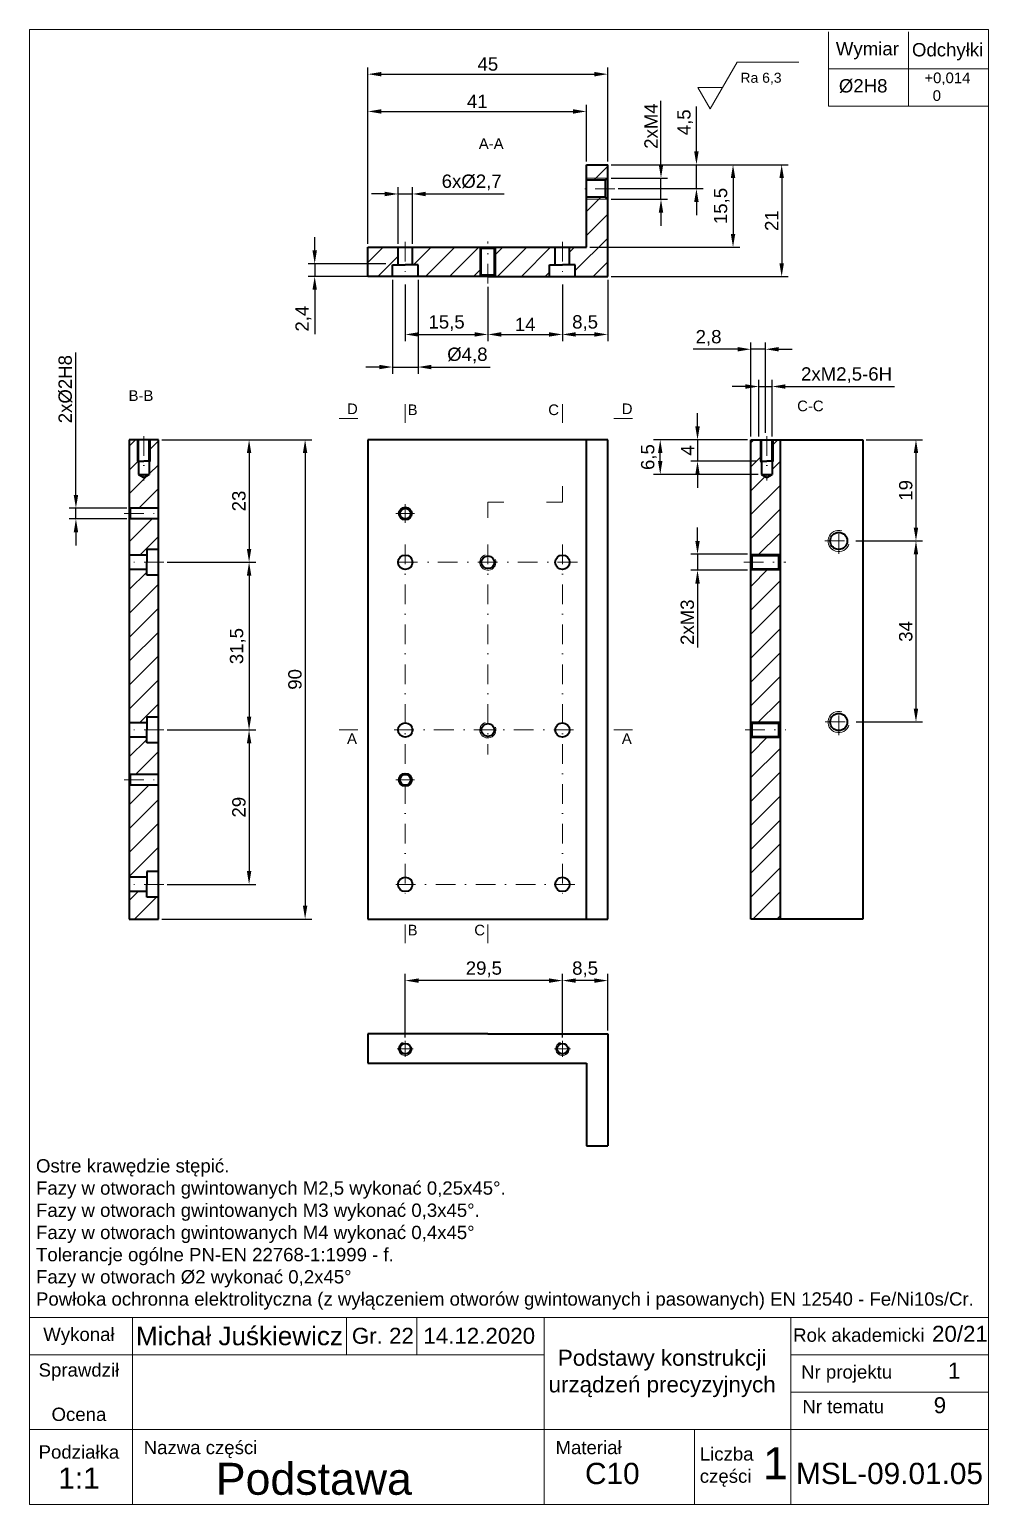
# Model space of a CAD drawing. Header units: millimetres. Extents: x -515 to 1270, y -828 to 914.
# Drawn here: x 732.3 to 912.3, y 307.1 to 584.1 of the extents above; entities that cross this region are included whole.
import ezdxf

# ---------------------------------------------------------------- set-up
doc = ezdxf.new("R2010")
doc.units = ezdxf.units.MM
doc.header["$LTSCALE"] = 3
doc.linetypes.add('DASHDOT', pattern=[2.4649, 1.23245, -0.616225, 0, -0.616225])
for name, color, linetype, lineweight in [('cienkie', 7, 'Continuous', 9), ('gwint', 212, 'Continuous', 13), ('kontur', 7, 'Continuous', 20), ('kontury', 7, 'Continuous', 40), ('kreskowanie', 5, 'Continuous', 13), ('opis', 3, 'Continuous', 20), ('opisy', 3, 'Continuous', 15), ('osie', 1, 'DASHDOT', 18), ('wymiary', 3, 'Continuous', 18)]:
    doc.layers.add(name, color=color, linetype=linetype, lineweight=lineweight)
doc.styles.get("Standard").update_dxf_attribs({"font": 'arial.ttf'})
doc.dimstyles.new('ISO-25', dxfattribs={"dimtxt": 2.5, "dimasz": 2.5, "dimexe": 1.25, "dimexo": 0.625, "dimtad": 1, "dimtxsty": 'Standard', "dimcen": 2.5, "dimadec": 0, "dimazin": 0, "dimtfac": 1, "dimtmove": 0, "dimatfit": 3, "dimfxl": 1, "dimarcsym": 0})

# ---------------------------------------------------------------- blocks, each defined once
blk = doc.blocks.new('*D53')
at = {"layer": 'Defpoints', "color": 0, "transparency": 16777216}
for p in [(871.72, 517.07), (869.22, 507.07), (871.72, 507.07)]:
    blk.add_point(p, dxfattribs=at)
at = {"layer": 'opis', "color": 0, "lineweight": -2, "transparency": 16777216}
for p, q in [((869.22, 507.69), (869.22, 518.32)), ((871.72, 507.69), (871.72, 518.32)), ((866.72, 517.07), (864.22, 517.07)), ((869.22, 517.07), (871.72, 517.07)), ((874.22, 517.07), (894.66, 517.07))]:
    blk.add_line(p, q, dxfattribs=at)
at = {"layer": 'opis', "color": 0, "transparency": 16777216}
for points in [[(866.72, 517.49), (866.72, 516.65), (869.22, 517.07)], [(874.22, 517.49), (874.22, 516.65), (871.72, 517.07)]]:
    blk.add_solid(points, dxfattribs=at)
at = {"layer": 'opis', "color": 0, "transparency": 16777216, "insert": (885.69, 519.2), "char_height": 2.5, "attachment_point": 5}
blk.add_mtext('2xM2,5-6H', dxfattribs=at)
blk = doc.blocks.new('*D54')
at = {"layer": 'Defpoints', "color": 0, "transparency": 16777216}
for p in [(867.72, 524.07), (867.72, 507.07), (870.47, 507.78)]:
    blk.add_point(p, dxfattribs=at)
at = {"layer": 'opis', "color": 0, "lineweight": -2, "transparency": 16777216}
for p, q in [((865.22, 524.07), (856.87, 524.07)), ((867.72, 507.69), (867.72, 525.32)), ((870.47, 524.07), (867.72, 524.07)), ((870.47, 508.4), (870.47, 525.32)), ((872.97, 524.07), (875.47, 524.07))]:
    blk.add_line(p, q, dxfattribs=at)
at = {"layer": 'opis', "color": 0, "transparency": 16777216}
for points in [[(865.22, 524.49), (865.22, 523.65), (867.72, 524.07)], [(872.97, 524.49), (872.97, 523.65), (870.47, 524.07)]]:
    blk.add_solid(points, dxfattribs=at)
at = {"layer": 'opis', "color": 0, "transparency": 16777216, "insert": (859.79, 526.2), "char_height": 2.5, "attachment_point": 5}
blk.add_mtext('2,8', dxfattribs=at)
blk = doc.blocks.new('*D55')
at = {"layer": 'Defpoints', "color": 0, "transparency": 16777216}
for p in [(840.86, 558.73), (840.86, 537.73), (873.51, 537.73)]:
    blk.add_point(p, dxfattribs=at)
at = {"layer": 'opis', "color": 0, "lineweight": -2, "transparency": 16777216}
for p, q in [((841.49, 558.73), (874.76, 558.73)), ((873.51, 556.23), (873.51, 540.23)), ((841.49, 537.73), (874.76, 537.73))]:
    blk.add_line(p, q, dxfattribs=at)
at = {"layer": 'opis', "color": 0, "transparency": 16777216}
for points in [[(873.09, 556.23), (873.93, 556.23), (873.51, 558.73)], [(873.09, 540.23), (873.93, 540.23), (873.51, 537.73)]]:
    blk.add_solid(points, dxfattribs=at)
at = {"layer": 'opis', "color": 0, "transparency": 16777216, "insert": (871.63, 548.23), "char_height": 2.5, "attachment_point": 5, "rotation": 90}
blk.add_mtext('21', dxfattribs=at)
blk = doc.blocks.new('*D79')
at = {"layer": 'Defpoints', "color": 0, "transparency": 16777216}
for p in [(756.54, 507.07), (757.57, 484.07), (773.54, 484.07)]:
    blk.add_point(p, dxfattribs=at)
at = {"layer": 'opis', "color": 0, "lineweight": -2, "transparency": 16777216}
for p, q in [((757.17, 507.07), (774.79, 507.07)), ((773.54, 504.57), (773.54, 486.57)), ((758.19, 484.07), (774.79, 484.07))]:
    blk.add_line(p, q, dxfattribs=at)
at = {"layer": 'opis', "color": 0, "transparency": 16777216}
for points in [[(773.13, 504.57), (773.96, 504.57), (773.54, 507.07)], [(773.13, 486.57), (773.96, 486.57), (773.54, 484.07)]]:
    blk.add_solid(points, dxfattribs=at)
at = {"layer": 'opis', "color": 0, "transparency": 16777216, "insert": (771.64, 495.57), "char_height": 2.5, "attachment_point": 5, "rotation": 90}
blk.add_mtext('23', dxfattribs=at)
blk = doc.blocks.new('*D80')
at = {"layer": 'Defpoints', "color": 0, "transparency": 16777216}
for p in [(757.57, 484.07), (757.57, 452.57), (773.54, 452.57)]:
    blk.add_point(p, dxfattribs=at)
at = {"layer": 'opis', "color": 0, "lineweight": -2, "transparency": 16777216}
for p, q in [((758.19, 484.07), (774.79, 484.07)), ((773.54, 481.57), (773.54, 455.07)), ((758.19, 452.57), (774.79, 452.57))]:
    blk.add_line(p, q, dxfattribs=at)
at = {"layer": 'opis', "color": 0, "transparency": 16777216}
for points in [[(773.13, 481.57), (773.96, 481.57), (773.54, 484.07)], [(773.13, 455.07), (773.96, 455.07), (773.54, 452.57)]]:
    blk.add_solid(points, dxfattribs=at)
at = {"layer": 'opis', "color": 0, "transparency": 16777216, "insert": (771.42, 468.32), "char_height": 2.5, "attachment_point": 5, "rotation": 90}
blk.add_mtext('31,5', dxfattribs=at)
blk = doc.blocks.new('*D81')
at = {"layer": 'Defpoints', "color": 0, "transparency": 16777216}
for p in [(757.57, 452.57), (757.57, 423.57), (773.54, 423.57)]:
    blk.add_point(p, dxfattribs=at)
at = {"layer": 'opis', "color": 0, "lineweight": -2, "transparency": 16777216}
for p, q in [((758.19, 452.57), (774.79, 452.57)), ((773.54, 450.07), (773.54, 426.07)), ((758.19, 423.57), (774.79, 423.57))]:
    blk.add_line(p, q, dxfattribs=at)
at = {"layer": 'opis', "color": 0, "transparency": 16777216}
for points in [[(773.13, 450.07), (773.96, 450.07), (773.54, 452.57)], [(773.13, 426.07), (773.96, 426.07), (773.54, 423.57)]]:
    blk.add_solid(points, dxfattribs=at)
at = {"layer": 'opis', "color": 0, "transparency": 16777216, "insert": (771.64, 438.07), "char_height": 2.5, "attachment_point": 5, "rotation": 90}
blk.add_mtext('29', dxfattribs=at)
blk = doc.blocks.new('*D82')
at = {"layer": 'Defpoints', "color": 0, "transparency": 16777216}
for p in [(756.54, 507.07), (756.54, 417.07), (784.06, 417.07)]:
    blk.add_point(p, dxfattribs=at)
at = {"layer": 'opis', "color": 0, "lineweight": -2, "transparency": 16777216}
for p, q in [((757.17, 507.07), (785.31, 507.07)), ((784.06, 504.57), (784.06, 419.57)), ((757.17, 417.07), (785.31, 417.07))]:
    blk.add_line(p, q, dxfattribs=at)
at = {"layer": 'opis', "color": 0, "transparency": 16777216}
for points in [[(783.64, 504.57), (784.47, 504.57), (784.06, 507.07)], [(783.64, 419.57), (784.47, 419.57), (784.06, 417.07)]]:
    blk.add_solid(points, dxfattribs=at)
at = {"layer": 'opis', "color": 0, "transparency": 16777216, "insert": (782.16, 462.07), "char_height": 2.5, "attachment_point": 5, "rotation": 90}
blk.add_mtext('90', dxfattribs=at)
blk = doc.blocks.new('*D83')
at = {"layer": 'Defpoints', "color": 0, "transparency": 16777216}
for p in [(840.86, 558.73), (836.86, 543.23), (864.38, 543.23)]:
    blk.add_point(p, dxfattribs=at)
at = {"layer": 'opis', "color": 0, "lineweight": -2, "transparency": 16777216}
for p, q in [((841.49, 558.73), (865.63, 558.73)), ((864.38, 556.23), (864.38, 545.73)), ((837.49, 543.23), (865.63, 543.23))]:
    blk.add_line(p, q, dxfattribs=at)
at = {"layer": 'opis', "color": 0, "transparency": 16777216}
for points in [[(863.97, 556.23), (864.8, 556.23), (864.38, 558.73)], [(863.97, 545.73), (864.8, 545.73), (864.38, 543.23)]]:
    blk.add_solid(points, dxfattribs=at)
at = {"layer": 'opis', "color": 0, "transparency": 16777216, "insert": (862.26, 550.98), "char_height": 2.5, "attachment_point": 5, "rotation": 90}
blk.add_mtext('15,5', dxfattribs=at)
blk = doc.blocks.new('*D84')
at = {"layer": 'Defpoints', "color": 0, "transparency": 16777216}
for p in [(840.86, 558.73), (857.51, 558.73), (842.21, 554.23)]:
    blk.add_point(p, dxfattribs=at)
at = {"layer": 'opis', "color": 0, "lineweight": -2, "transparency": 16777216}
for p, q in [((857.51, 561.23), (857.51, 569.65)), ((841.49, 558.73), (858.76, 558.73)), ((857.51, 554.23), (857.51, 558.73)), ((842.83, 554.23), (858.76, 554.23)), ((857.51, 551.73), (857.51, 549.23))]:
    blk.add_line(p, q, dxfattribs=at)
at = {"layer": 'opis', "color": 0, "transparency": 16777216}
for points in [[(857.09, 561.23), (857.93, 561.23), (857.51, 558.73)], [(857.09, 551.73), (857.93, 551.73), (857.51, 554.23)]]:
    blk.add_solid(points, dxfattribs=at)
at = {"layer": 'opis', "color": 0, "transparency": 16777216, "insert": (855.39, 566.69), "char_height": 2.5, "attachment_point": 5, "rotation": 90}
blk.add_mtext('4,5', dxfattribs=at)
blk = doc.blocks.new('*D94')
at = {"layer": 'Defpoints', "color": 0, "transparency": 16777216}
for p in [(741.04, 494.21), (751.24, 494.21), (751.24, 492.21)]:
    blk.add_point(p, dxfattribs=at)
at = {"layer": 'opisy', "color": 0, "lineweight": -2, "transparency": 16777216}
for p, q in [((741.04, 496.71), (741.04, 523.48)), ((750.62, 494.21), (739.79, 494.21)), ((741.04, 492.21), (741.04, 494.21)), ((750.62, 492.21), (739.79, 492.21)), ((741.04, 489.71), (741.04, 487.21))]:
    blk.add_line(p, q, dxfattribs=at)
at = {"layer": 'opisy', "color": 0, "transparency": 16777216}
for points in [[(740.63, 496.71), (741.46, 496.71), (741.04, 494.21)], [(740.63, 489.71), (741.46, 489.71), (741.04, 492.21)]]:
    blk.add_solid(points, dxfattribs=at)
at = {"layer": 'opisy', "color": 0, "transparency": 16777216, "insert": (739.07, 516.58), "char_height": 2.5, "attachment_point": 5, "rotation": 90}
blk.add_mtext('2x%%c2H8', dxfattribs=at)
blk = doc.blocks.new('*D98')
at = {"layer": 'Defpoints', "color": 0, "transparency": 16777216}
for p in [(867.72, 485.57), (857.72, 482.57), (867.72, 482.57)]:
    blk.add_point(p, dxfattribs=at)
at = {"layer": 'opisy', "color": 0, "lineweight": -2, "transparency": 16777216}
for p, q in [((857.72, 488.07), (857.72, 490.57)), ((867.09, 485.57), (856.47, 485.57)), ((857.72, 485.57), (857.72, 482.57)), ((867.09, 482.57), (856.47, 482.57)), ((857.72, 480.07), (857.72, 468.04))]:
    blk.add_line(p, q, dxfattribs=at)
at = {"layer": 'opisy', "color": 0, "transparency": 16777216}
for points in [[(857.3, 488.07), (858.13, 488.07), (857.72, 485.57)], [(857.3, 480.07), (858.13, 480.07), (857.72, 482.57)]]:
    blk.add_solid(points, dxfattribs=at)
at = {"layer": 'opisy', "color": 0, "transparency": 16777216, "insert": (855.81, 472.81), "char_height": 2.5, "attachment_point": 5, "rotation": 90}
blk.add_mtext('2xM3', dxfattribs=at)
blk = doc.blocks.new('*D101')
at = {"layer": 'Defpoints', "color": 0, "transparency": 16777216}
for p in [(800.46, 537.73), (805.26, 537.73), (805.26, 520.73)]:
    blk.add_point(p, dxfattribs=at)
at = {"layer": 'opis', "color": 0, "lineweight": -2, "transparency": 16777216}
for p, q in [((800.46, 537.1), (800.46, 519.48)), ((805.26, 537.1), (805.26, 519.48)), ((797.96, 520.73), (795.46, 520.73)), ((800.46, 520.73), (805.26, 520.73)), ((807.76, 520.73), (818.79, 520.73))]:
    blk.add_line(p, q, dxfattribs=at)
at = {"layer": 'opis', "color": 0, "transparency": 16777216}
for points in [[(797.96, 521.15), (797.96, 520.31), (800.46, 520.73)], [(807.76, 521.15), (807.76, 520.31), (805.26, 520.73)]]:
    blk.add_solid(points, dxfattribs=at)
at = {"layer": 'opis', "color": 0, "transparency": 16777216, "insert": (814.52, 522.9), "char_height": 2.5, "attachment_point": 5}
blk.add_mtext('%%c4,8', dxfattribs=at)
blk = doc.blocks.new('*D102')
at = {"layer": 'Defpoints', "color": 0, "transparency": 16777216}
for p in [(840.86, 537.73), (832.36, 536.85), (840.86, 526.85)]:
    blk.add_point(p, dxfattribs=at)
at = {"layer": 'opis', "color": 0, "lineweight": -2, "transparency": 16777216}
for p, q in [((832.36, 536.23), (832.36, 525.6)), ((840.86, 537.1), (840.86, 525.6)), ((834.86, 526.85), (838.36, 526.85))]:
    blk.add_line(p, q, dxfattribs=at)
at = {"layer": 'opis', "color": 0, "transparency": 16777216}
for points in [[(834.86, 527.27), (834.86, 526.44), (832.36, 526.85)], [(838.36, 527.27), (838.36, 526.44), (840.86, 526.85)]]:
    blk.add_solid(points, dxfattribs=at)
at = {"layer": 'opis', "color": 0, "transparency": 16777216, "insert": (836.61, 528.98), "char_height": 2.5, "attachment_point": 5}
blk.add_mtext('8,5', dxfattribs=at)
blk = doc.blocks.new('*D103')
at = {"layer": 'Defpoints', "color": 0, "transparency": 16777216}
for p in [(840.86, 575.73), (840.86, 558.73), (795.86, 543.23)]:
    blk.add_point(p, dxfattribs=at)
at = {"layer": 'opis', "color": 0, "lineweight": -2, "transparency": 16777216}
for p, q in [((795.86, 543.85), (795.86, 576.98)), ((840.86, 559.35), (840.86, 576.98)), ((798.36, 575.73), (838.36, 575.73))]:
    blk.add_line(p, q, dxfattribs=at)
at = {"layer": 'opis', "color": 0, "transparency": 16777216}
for points in [[(798.36, 576.15), (798.36, 575.31), (795.86, 575.73)], [(838.36, 576.15), (838.36, 575.31), (840.86, 575.73)]]:
    blk.add_solid(points, dxfattribs=at)
at = {"layer": 'opis', "color": 0, "transparency": 16777216, "insert": (818.36, 577.62), "char_height": 2.5, "attachment_point": 5}
blk.add_mtext('45', dxfattribs=at)
blk = doc.blocks.new('*D104')
at = {"layer": 'Defpoints', "color": 0, "transparency": 16777216}
for p in [(836.86, 568.73), (836.86, 558.73), (795.86, 543.23)]:
    blk.add_point(p, dxfattribs=at)
at = {"layer": 'opis', "color": 0, "lineweight": -2, "transparency": 16777216}
for p, q in [((795.86, 543.85), (795.86, 569.98)), ((798.36, 568.73), (834.36, 568.73)), ((836.86, 559.35), (836.86, 569.98))]:
    blk.add_line(p, q, dxfattribs=at)
at = {"layer": 'opis', "color": 0, "transparency": 16777216}
for points in [[(798.36, 569.15), (798.36, 568.31), (795.86, 568.73)], [(834.36, 569.15), (834.36, 568.31), (836.86, 568.73)]]:
    blk.add_solid(points, dxfattribs=at)
at = {"layer": 'opis', "color": 0, "transparency": 16777216, "insert": (816.36, 570.61), "char_height": 2.5, "attachment_point": 5}
blk.add_mtext('41', dxfattribs=at)
blk = doc.blocks.new('*D105')
at = {"layer": 'Defpoints', "color": 0, "transparency": 16777216}
for p in [(804.21, 553.23), (801.51, 543.23), (804.21, 543.23)]:
    blk.add_point(p, dxfattribs=at)
at = {"layer": 'opis', "color": 0, "lineweight": -2, "transparency": 16777216}
for p, q in [((801.51, 543.85), (801.51, 554.48)), ((804.21, 543.85), (804.21, 554.48)), ((799.01, 553.23), (796.51, 553.23)), ((801.51, 553.23), (804.21, 553.23)), ((806.71, 553.23), (821.43, 553.23))]:
    blk.add_line(p, q, dxfattribs=at)
at = {"layer": 'opis', "color": 0, "transparency": 16777216}
for points in [[(799.01, 553.65), (799.01, 552.81), (801.51, 553.23)], [(806.71, 553.65), (806.71, 552.81), (804.21, 553.23)]]:
    blk.add_solid(points, dxfattribs=at)
at = {"layer": 'opis', "color": 0, "transparency": 16777216, "insert": (815.32, 555.4), "char_height": 2.5, "attachment_point": 5}
blk.add_mtext('6x%%c2,7', dxfattribs=at)
blk = doc.blocks.new('*D106')
at = {"layer": 'Defpoints', "color": 0, "transparency": 16777216}
for p in [(785.86, 537.73), (799.86, 540.13), (799.86, 537.73)]:
    blk.add_point(p, dxfattribs=at)
at = {"layer": 'opis', "color": 0, "lineweight": -2, "transparency": 16777216}
for p, q in [((785.86, 542.63), (785.86, 545.13)), ((799.24, 540.13), (784.61, 540.13)), ((799.24, 537.73), (784.61, 537.73)), ((785.86, 540.13), (785.86, 537.73)), ((785.86, 535.23), (785.86, 526.89))]:
    blk.add_line(p, q, dxfattribs=at)
at = {"layer": 'opis', "color": 0, "transparency": 16777216}
for points in [[(785.44, 542.63), (786.28, 542.63), (785.86, 540.13)], [(785.44, 535.23), (786.28, 535.23), (785.86, 537.73)]]:
    blk.add_solid(points, dxfattribs=at)
at = {"layer": 'opis', "color": 0, "transparency": 16777216, "insert": (783.73, 529.81), "char_height": 2.5, "attachment_point": 5, "rotation": 90}
blk.add_mtext('2,4', dxfattribs=at)
blk = doc.blocks.new('*D107')
at = {"layer": 'Defpoints', "color": 0, "transparency": 16777216}
for p in [(840.86, 556.23), (850.86, 556.23), (840.86, 552.23)]:
    blk.add_point(p, dxfattribs=at)
at = {"layer": 'opis', "color": 0, "lineweight": -2, "transparency": 16777216}
for p, q in [((850.86, 558.73), (850.86, 570.75)), ((841.49, 556.23), (852.11, 556.23)), ((850.86, 552.23), (850.86, 556.23)), ((841.49, 552.23), (852.11, 552.23)), ((850.86, 549.73), (850.86, 547.23))]:
    blk.add_line(p, q, dxfattribs=at)
at = {"layer": 'opis', "color": 0, "transparency": 16777216}
for points in [[(850.44, 558.73), (851.28, 558.73), (850.86, 556.23)], [(850.44, 549.73), (851.28, 549.73), (850.86, 552.23)]]:
    blk.add_solid(points, dxfattribs=at)
at = {"layer": 'opis', "color": 0, "transparency": 16777216, "insert": (848.98, 565.99), "char_height": 2.5, "attachment_point": 5, "rotation": 90}
blk.add_mtext('2xM4', dxfattribs=at)
blk = doc.blocks.new('*D108')
at = {"layer": 'Defpoints', "color": 0, "transparency": 16777216}
for p in [(888.72, 507.07), (886.78, 488.07), (898.72, 488.07)]:
    blk.add_point(p, dxfattribs=at)
at = {"layer": 'opis', "color": 0, "lineweight": -2, "transparency": 16777216}
for p, q in [((889.34, 507.07), (899.97, 507.07)), ((898.72, 504.57), (898.72, 490.57)), ((887.4, 488.07), (899.97, 488.07))]:
    blk.add_line(p, q, dxfattribs=at)
at = {"layer": 'opis', "color": 0, "transparency": 16777216}
for points in [[(898.3, 504.57), (899.13, 504.57), (898.72, 507.07)], [(898.3, 490.57), (899.13, 490.57), (898.72, 488.07)]]:
    blk.add_solid(points, dxfattribs=at)
at = {"layer": 'opis', "color": 0, "transparency": 16777216, "insert": (896.81, 497.57), "char_height": 2.5, "attachment_point": 5, "rotation": 90}
blk.add_mtext('19', dxfattribs=at)
blk = doc.blocks.new('*D109')
at = {"layer": 'Defpoints', "color": 0, "transparency": 16777216}
for p in [(886.78, 488.07), (886.86, 454.07), (898.72, 454.07)]:
    blk.add_point(p, dxfattribs=at)
at = {"layer": 'opis', "color": 0, "lineweight": -2, "transparency": 16777216}
for p, q in [((887.4, 488.07), (899.97, 488.07)), ((898.72, 485.57), (898.72, 456.57)), ((887.48, 454.07), (899.97, 454.07))]:
    blk.add_line(p, q, dxfattribs=at)
at = {"layer": 'opis', "color": 0, "transparency": 16777216}
for points in [[(898.3, 485.57), (899.13, 485.57), (898.72, 488.07)], [(898.3, 456.57), (899.13, 456.57), (898.72, 454.07)]]:
    blk.add_solid(points, dxfattribs=at)
at = {"layer": 'opis', "color": 0, "transparency": 16777216, "insert": (896.81, 471.07), "char_height": 2.5, "attachment_point": 5, "rotation": 90}
blk.add_mtext('34', dxfattribs=at)
blk = doc.blocks.new('*D110')
at = {"layer": 'Defpoints', "color": 0, "transparency": 16777216}
for p in [(867.72, 507.07), (857.72, 503.07), (869.47, 503.07)]:
    blk.add_point(p, dxfattribs=at)
at = {"layer": 'opis', "color": 0, "lineweight": -2, "transparency": 16777216}
for p, q in [((857.72, 509.57), (857.72, 512.07)), ((867.09, 507.07), (856.47, 507.07)), ((857.72, 507.07), (857.72, 503.07)), ((868.84, 503.07), (856.47, 503.07)), ((857.72, 500.57), (857.72, 498.07))]:
    blk.add_line(p, q, dxfattribs=at)
at = {"layer": 'opis', "color": 0, "transparency": 16777216}
for points in [[(857.3, 509.57), (858.13, 509.57), (857.72, 507.07)], [(857.3, 500.57), (858.13, 500.57), (857.72, 503.07)]]:
    blk.add_solid(points, dxfattribs=at)
at = {"layer": 'opis', "color": 0, "transparency": 16777216, "insert": (855.84, 505.07), "char_height": 2.5, "attachment_point": 5, "rotation": 90}
blk.add_mtext('4', dxfattribs=at)
blk = doc.blocks.new('*D111')
at = {"layer": 'Defpoints', "color": 0, "transparency": 16777216}
for p in [(850.72, 507.07), (857.72, 507.07), (869.72, 500.57)]:
    blk.add_point(p, dxfattribs=at)
at = {"layer": 'opis', "color": 0, "lineweight": -2, "transparency": 16777216}
for p, q in [((857.09, 507.07), (849.47, 507.07)), ((850.72, 503.07), (850.72, 504.57)), ((869.09, 500.57), (849.47, 500.57))]:
    blk.add_line(p, q, dxfattribs=at)
at = {"layer": 'opis', "color": 0, "transparency": 16777216}
for points in [[(850.3, 504.57), (851.13, 504.57), (850.72, 507.07)], [(850.3, 503.07), (851.13, 503.07), (850.72, 500.57)]]:
    blk.add_solid(points, dxfattribs=at)
at = {"layer": 'opis', "color": 0, "transparency": 16777216, "insert": (848.59, 503.82), "char_height": 2.5, "attachment_point": 5, "rotation": 90}
blk.add_mtext('6,5', dxfattribs=at)
blk = doc.blocks.new('*D113')
at = {"layer": 'Defpoints', "color": 0, "transparency": 16777216}
for p in [(818.36, 536.43), (832.36, 536.43), (832.36, 526.85)]:
    blk.add_point(p, dxfattribs=at)
at = {"layer": 'opis', "color": 0, "lineweight": -2, "transparency": 16777216}
for p, q in [((818.36, 535.8), (818.36, 525.6)), ((832.36, 535.8), (832.36, 525.6)), ((820.86, 526.85), (829.86, 526.85))]:
    blk.add_line(p, q, dxfattribs=at)
at = {"layer": 'opis', "color": 0, "transparency": 16777216}
for points in [[(820.86, 527.27), (820.86, 526.44), (818.36, 526.85)], [(829.86, 527.27), (829.86, 526.44), (832.36, 526.85)]]:
    blk.add_solid(points, dxfattribs=at)
at = {"layer": 'opis', "color": 0, "transparency": 16777216, "insert": (825.36, 528.73), "char_height": 2.5, "attachment_point": 5}
blk.add_mtext('14', dxfattribs=at)
blk = doc.blocks.new('*D114')
at = {"layer": 'Defpoints', "color": 0, "transparency": 16777216}
for p in [(802.86, 536.85), (818.36, 536.43), (818.36, 526.85)]:
    blk.add_point(p, dxfattribs=at)
at = {"layer": 'opis', "color": 0, "lineweight": -2, "transparency": 16777216}
for p, q in [((802.86, 536.23), (802.86, 525.6)), ((818.36, 535.8), (818.36, 525.6)), ((805.36, 526.85), (815.86, 526.85))]:
    blk.add_line(p, q, dxfattribs=at)
at = {"layer": 'opis', "color": 0, "transparency": 16777216}
for points in [[(805.36, 527.27), (805.36, 526.44), (802.86, 526.85)], [(815.86, 527.27), (815.86, 526.44), (818.36, 526.85)]]:
    blk.add_solid(points, dxfattribs=at)
at = {"layer": 'opis', "color": 0, "transparency": 16777216, "insert": (810.61, 528.98), "char_height": 2.5, "attachment_point": 5}
blk.add_mtext('15,5', dxfattribs=at)
blk = doc.blocks.new('*D115')
at = {"layer": 'Defpoints', "color": 0, "transparency": 16777216}
for p in [(832.36, 405.51), (832.36, 394.21), (840.86, 395.51)]:
    blk.add_point(p, dxfattribs=at)
at = {"layer": 'opisy', "color": 0, "lineweight": -2, "transparency": 16777216}
for p, q in [((832.36, 394.83), (832.36, 406.76)), ((838.36, 405.51), (834.86, 405.51)), ((840.86, 396.13), (840.86, 406.76))]:
    blk.add_line(p, q, dxfattribs=at)
at = {"layer": 'opisy', "color": 0, "transparency": 16777216}
for points in [[(834.86, 405.92), (834.86, 405.09), (832.36, 405.51)], [(838.36, 405.92), (838.36, 405.09), (840.86, 405.51)]]:
    blk.add_solid(points, dxfattribs=at)
at = {"layer": 'opisy', "color": 0, "transparency": 16777216, "insert": (836.61, 407.63), "char_height": 2.5, "attachment_point": 5}
blk.add_mtext('8,5', dxfattribs=at)
blk = doc.blocks.new('*D116')
at = {"layer": 'Defpoints', "color": 0, "transparency": 16777216}
for p in [(802.86, 405.51), (802.86, 394.21), (832.36, 394.21)]:
    blk.add_point(p, dxfattribs=at)
at = {"layer": 'opisy', "color": 0, "lineweight": -2, "transparency": 16777216}
for p, q in [((802.86, 394.83), (802.86, 406.76)), ((829.86, 405.51), (805.36, 405.51)), ((832.36, 394.83), (832.36, 406.76))]:
    blk.add_line(p, q, dxfattribs=at)
at = {"layer": 'opisy', "color": 0, "transparency": 16777216}
for points in [[(805.36, 405.92), (805.36, 405.09), (802.86, 405.51)], [(829.86, 405.92), (829.86, 405.09), (832.36, 405.51)]]:
    blk.add_solid(points, dxfattribs=at)
at = {"layer": 'opisy', "color": 0, "transparency": 16777216, "insert": (817.61, 407.63), "char_height": 2.5, "attachment_point": 5}
blk.add_mtext('29,5', dxfattribs=at)

msp = doc.modelspace()

# ---------------------------------------------------------------- hatches: boundary and pattern name
at = {"layer": 'kreskowanie'}
h = msp.add_hatch(dxfattribs=at)
h.set_pattern_fill('ANSI31', color=5)
h.set_pattern_definition([(45, (46.6636, 24.661), (-2.245064, 2.245064), [])])
h.paths.add_polyline_path([(801.512, 543.228), (795.862, 543.228), (795.862, 537.728), (800.462, 537.728), (800.462, 539.928), (801.512, 539.928)])
h.paths.add_polyline_path([(817.112, 542.978), (816.862, 543.228), (804.212, 543.228), (804.212, 539.928), (805.262, 539.928), (805.262, 537.728), (816.862, 537.728), (817.112, 537.978)])
h.paths.add_polyline_path([(829.962, 539.928), (831.012, 539.928), (831.012, 543.228), (819.862, 543.228), (819.612, 542.978), (819.612, 537.978), (819.862, 537.728), (829.962, 537.728)])
h.paths.add_polyline_path([(840.862, 552.228), (840.462, 552.628), (836.862, 552.628), (836.862, 543.228), (833.712, 543.228), (833.712, 539.928), (834.762, 539.928), (834.762, 537.728), (840.862, 537.728)])
h.paths.add_polyline_path([(840.862, 558.728), (836.862, 558.728), (836.862, 555.828), (840.462, 555.828), (840.862, 556.228)])
h = msp.add_hatch(dxfattribs=at)
h.set_pattern_fill('ANSI31', color=5)
h.set_pattern_definition([(45, (24.8896, 53.6206), (-2.245064, 2.245064), [])])
h.paths.add_polyline_path([(756.543, 507.07), (754.793, 507.07), (754.793, 503.41), (754.793, 500.57), (753.793, 499.993), (752.793, 500.57), (752.793, 503.41), (752.793, 507.07), (751.043, 507.07), (751.043, 494.41), (751.243, 494.21), (756.543, 494.21)])
h.paths.add_polyline_path([(756.543, 492.21), (751.243, 492.21), (751.043, 492.01), (751.043, 485.42), (754.343, 485.42), (754.343, 486.47), (756.543, 486.47)])
h.paths.add_polyline_path([(756.543, 481.67), (754.343, 481.67), (754.343, 482.72), (751.043, 482.72), (751.043, 453.92), (754.343, 453.92), (754.343, 454.97), (756.543, 454.97)])
h.paths.add_polyline_path([(756.543, 450.17), (754.343, 450.17), (754.343, 451.22), (751.043, 451.22), (751.043, 444.41), (751.243, 444.21), (756.543, 444.21)])
h.paths.add_polyline_path([(756.543, 442.21), (751.243, 442.21), (751.043, 442.01), (751.043, 424.92), (754.343, 424.92), (754.343, 425.97), (756.543, 425.97)])
h.paths.add_polyline_path([(756.543, 421.17), (754.343, 421.17), (754.343, 422.22), (751.043, 422.22), (751.043, 417.07), (756.543, 417.07)])
h = msp.add_hatch(dxfattribs=at)
h.set_pattern_fill('ANSI31', color=5)
h.set_pattern_definition([(45, (46.6636, 53.6206), (-2.245064, 2.245064), [])])
h.paths.add_polyline_path([(873.216, 507.07), (871.716, 507.07), (871.716, 503.41), (871.716, 500.57), (870.716, 499.993), (869.716, 500.57), (869.716, 503.41), (869.716, 507.07), (867.716, 507.07), (867.716, 485.57), (867.966, 485.32), (872.966, 485.32), (873.216, 485.57)])
h.paths.add_polyline_path([(873.216, 482.57), (872.966, 482.82), (867.966, 482.82), (867.716, 482.57), (867.716, 454.07), (867.966, 453.82), (872.966, 453.82), (873.216, 454.07)])
h.paths.add_polyline_path([(873.216, 451.07), (872.966, 451.32), (867.966, 451.32), (867.716, 451.07), (867.716, 417.07), (873.216, 417.07)])

# ---------------------------------------------------------------- linework, layer by layer
at = {"layer": 'cienkie', "lineweight": 5}
for p, q in [((751.649, 342.268), (751.649, 307.119)), ((791.819, 342.268), (791.819, 335.238)), ((805.049, 342.268), (805.049, 335.238)), ((828.947, 342.268), (828.947, 321.179)), ((875.202, 307.119), (875.202, 342.268)), ((828.947, 335.238), (732.33, 335.238)), ((912.33, 335.238), (875.202, 335.238)), ((912.33, 328.208), (875.202, 328.208)), ((912.33, 321.179), (732.33, 321.179)), ((857.138, 307.119), (857.138, 321.179)), ((732.33, 307.119), (912.33, 307.119))]:
    msp.add_line(p, q, dxfattribs=at)
at = {"layer": 'gwint'}
for p, q in [((836.862, 556.228), (840.862, 556.228)), ((836.862, 552.228), (840.862, 552.228)), ((816.862, 537.728), (816.862, 543.228)), ((819.862, 537.728), (819.862, 543.228)), ((752.543, 507.07), (752.543, 503.07)), ((755.043, 507.07), (755.043, 503.07)), ((869.466, 507.07), (869.466, 503.07)), ((871.966, 507.07), (871.966, 503.07)), ((867.716, 485.57), (873.216, 485.57)), ((867.716, 482.57), (873.216, 482.57)), ((867.716, 454.07), (873.216, 454.07)), ((867.716, 451.07), (873.216, 451.07))]:
    msp.add_line(p, q, dxfattribs=at)
for centre, radius, start, end in [((884.216, 488.07), 2, 73.08854, 343.08854), ((818.362, 484.07), 1.5, 109.59668, 19.59668), ((884.216, 454.07), 2, 73.08854, 343.08854), ((818.362, 452.57), 1.5, 109.59668, 19.59668), ((802.862, 392.706), 1.25, 108.04996, 18.04996), ((832.362, 392.706), 1.25, 108.04996, 18.04996)]:
    msp.add_arc(centre, radius, start, end, dxfattribs=at)
at = {"layer": 'kontur'}
for p, q in [((912.33, 342.268), (732.33, 342.268)), ((828.947, 321.179), (828.947, 307.119))]:
    msp.add_line(p, q, dxfattribs=at)
msp.add_lwpolyline([(732.33, 307.119), (912.33, 307.119), (912.33, 584.119), (732.33, 584.119)], close=True, dxfattribs=at)
at = {"layer": 'kontury'}
for p, q in [((836.862, 543.228), (836.862, 558.728)), ((836.862, 558.728), (840.862, 558.728)), ((840.862, 537.728), (840.862, 558.728)), ((840.462, 555.828), (836.862, 555.828)), ((840.462, 555.828), (840.862, 556.228)), ((840.462, 552.628), (840.462, 555.828)), ((840.462, 552.628), (836.862, 552.628)), ((840.862, 552.228), (840.462, 552.628)), ((795.862, 537.728), (795.862, 543.228)), ((795.862, 543.228), (836.862, 543.228)), ((801.512, 539.928), (801.512, 543.228)), ((804.212, 539.928), (804.212, 543.228)), ((817.112, 542.978), (816.862, 543.228)), ((817.112, 537.978), (817.112, 542.978)), ((819.612, 542.978), (817.112, 542.978)), ((819.862, 543.228), (819.612, 542.978)), ((819.612, 537.978), (819.612, 542.978)), ((831.012, 539.928), (831.012, 543.228)), ((833.712, 539.928), (833.712, 543.228)), ((818.362, 537.728), (795.862, 537.728)), ((800.462, 537.728), (800.462, 539.928)), ((800.462, 539.928), (802.862, 539.928)), ((805.262, 539.928), (802.862, 539.928)), ((805.262, 537.728), (805.262, 539.928)), ((817.112, 537.978), (816.862, 537.728)), ((819.612, 537.978), (817.112, 537.978)), ((818.362, 537.728), (840.862, 537.728)), ((819.862, 537.728), (819.612, 537.978)), ((829.962, 537.728), (829.962, 539.928)), ((829.962, 539.928), (832.362, 539.928)), ((834.762, 539.928), (832.362, 539.928)), ((834.762, 537.728), (834.762, 539.928)), ((756.543, 507.07), (751.043, 507.07)), ((751.043, 507.07), (751.043, 417.07)), ((752.793, 503.07), (752.793, 507.07)), ((754.793, 503.07), (754.793, 507.07)), ((756.543, 417.07), (756.543, 507.07)), ((840.862, 507.07), (795.862, 507.07)), ((795.862, 507.07), (795.862, 417.07)), ((836.862, 417.07), (836.862, 507.07)), ((840.862, 417.07), (840.862, 507.07)), ((867.716, 417.07), (867.716, 507.07)), ((867.716, 507.07), (873.216, 507.07)), ((869.716, 503.07), (869.716, 507.07)), ((871.716, 503.07), (871.716, 507.07)), ((873.216, 507.07), (873.216, 417.07)), ((873.216, 507.07), (888.716, 507.07)), ((888.716, 507.07), (888.716, 417.07)), ((752.543, 503.07), (753.793, 503.07)), ((752.793, 503.07), (752.793, 500.57)), ((755.043, 503.07), (753.793, 503.07)), ((754.793, 503.07), (754.793, 500.57)), ((869.466, 503.07), (870.716, 503.07)), ((869.716, 503.07), (869.716, 500.57)), ((871.966, 503.07), (870.716, 503.07)), ((871.716, 503.07), (871.716, 500.57)), ((752.793, 500.57), (754.793, 500.57)), ((752.793, 500.57), (753.793, 499.993)), ((753.793, 499.993), (754.793, 500.57)), ((869.716, 500.57), (871.716, 500.57)), ((869.716, 500.57), (870.716, 499.993)), ((870.716, 499.993), (871.716, 500.57)), ((751.243, 494.21), (751.043, 494.41)), ((756.543, 494.21), (751.243, 494.21)), ((751.243, 494.21), (751.243, 492.21)), ((751.243, 492.21), (751.043, 492.01)), ((756.543, 492.21), (751.243, 492.21)), ((754.343, 485.42), (751.043, 485.42)), ((756.543, 486.47), (754.343, 486.47)), ((754.343, 486.47), (754.343, 484.07)), ((867.966, 485.32), (867.716, 485.57)), ((867.966, 485.32), (872.966, 485.32)), ((867.966, 482.82), (867.966, 485.32)), ((872.966, 485.32), (873.216, 485.57)), ((872.966, 482.82), (872.966, 485.32)), ((754.343, 482.72), (751.043, 482.72)), ((754.343, 481.67), (754.343, 484.07)), ((867.716, 482.57), (867.966, 482.82)), ((867.966, 482.82), (872.966, 482.82)), ((873.216, 482.57), (872.966, 482.82)), ((756.543, 481.67), (754.343, 481.67)), ((756.543, 454.97), (754.343, 454.97)), ((754.343, 454.97), (754.343, 452.57)), ((754.343, 453.92), (751.043, 453.92)), ((754.343, 450.17), (754.343, 452.57)), ((867.966, 453.82), (867.716, 454.07)), ((867.966, 453.82), (872.966, 453.82)), ((867.966, 451.32), (867.966, 453.82)), ((872.966, 453.82), (873.216, 454.07)), ((872.966, 451.32), (872.966, 453.82)), ((754.343, 451.22), (751.043, 451.22)), ((756.543, 450.17), (754.343, 450.17)), ((867.716, 451.07), (867.966, 451.32)), ((867.966, 451.32), (872.966, 451.32)), ((873.216, 451.07), (872.966, 451.32)), ((751.243, 444.21), (751.043, 444.41)), ((756.543, 444.21), (751.243, 444.21)), ((751.243, 444.21), (751.243, 442.21)), ((751.243, 442.21), (751.043, 442.01)), ((756.543, 442.21), (751.243, 442.21)), ((754.343, 424.92), (751.043, 424.92)), ((756.543, 425.97), (754.343, 425.97)), ((754.343, 425.97), (754.343, 423.57)), ((754.343, 422.22), (751.043, 422.22)), ((754.343, 421.17), (754.343, 423.57)), ((756.543, 421.17), (754.343, 421.17)), ((751.043, 417.07), (756.543, 417.07)), ((795.862, 417.07), (840.862, 417.07)), ((873.216, 417.07), (867.716, 417.07)), ((888.716, 417.07), (873.216, 417.07)), ((818.362, 395.506), (795.862, 395.506)), ((795.862, 395.506), (795.862, 390.006)), ((818.362, 395.506), (840.862, 395.506)), ((840.862, 395.506), (840.862, 374.506)), ((795.862, 390.006), (836.862, 390.006)), ((836.862, 390.006), (836.862, 374.506)), ((836.862, 374.506), (840.862, 374.506))]:
    msp.add_line(p, q, dxfattribs=at)
at = {"layer": 'kontury', "lineweight": 5}
msp.add_line((732.33, 307.119), (912.33, 307.119), dxfattribs=at)
at = {"layer": 'kontury'}
for centre, radius in [((802.862, 493.21), 1.2), ((802.862, 493.21), 1), ((884.216, 488.07), 1.6), ((802.862, 484.07), 1.35), ((818.362, 484.07), 1.2), ((832.362, 484.07), 1.35), ((884.216, 454.07), 1.6), ((802.862, 452.57), 1.35), ((818.362, 452.57), 1.2), ((832.362, 452.57), 1.35), ((802.862, 443.21), 1.2), ((802.862, 443.21), 1), ((802.862, 423.57), 1.35), ((832.362, 423.57), 1.35), ((802.862, 392.706), 1), ((832.362, 392.706), 1)]:
    msp.add_circle(centre, radius, dxfattribs=at)
at = {"layer": 'opis'}
for p, q in [((882.33, 583.708), (882.33, 576.708)), ((897.33, 576.708), (897.33, 583.708)), ((860.068, 569.205), (865.13, 577.973)), ((865.13, 577.973), (876.702, 577.973)), ((882.33, 576.708), (912.33, 576.708)), ((882.33, 569.708), (882.33, 576.708)), ((897.33, 569.708), (897.33, 576.708)), ((857.745, 573.227), (860.068, 569.205)), ((857.745, 573.227), (862.39, 573.227)), ((897.33, 569.708), (882.33, 569.708)), ((912.33, 569.708), (897.33, 569.708)), ((802.862, 510.255), (802.862, 513.755)), ((832.362, 510.255), (832.362, 513.755)), ((790.436, 511.063), (793.936, 511.063)), ((842.011, 511.063), (845.511, 511.063)), ((832.362, 495.383), (832.362, 498.383)), ((818.362, 492.383), (818.362, 495.383)), ((818.362, 495.383), (821.362, 495.383)), ((832.362, 495.383), (829.362, 495.383)), ((790.436, 452.57), (793.936, 452.57)), ((842.011, 452.57), (845.511, 452.57)), ((802.862, 412.548), (802.862, 416.048)), ((818.362, 412.548), (818.362, 416.048))]:
    msp.add_line(p, q, dxfattribs=at)
at = {"layer": 'osie'}
for p, q in [((842.209, 554.228), (835.532, 554.228)), ((802.862, 544.26), (802.862, 536.854)), ((818.362, 536.43), (818.362, 544.318)), ((832.362, 544.26), (832.362, 536.854)), ((753.793, 507.778), (753.793, 499.397)), ((870.716, 507.778), (870.716, 499.397)), ((750.084, 493.21), (757.545, 493.21)), ((801.112, 493.21), (804.612, 493.21)), ((802.862, 494.96), (802.862, 491.46)), ((884.216, 485.662), (884.216, 490.463)), ((881.597, 488.07), (886.776, 488.07)), ((802.862, 487.383), (802.862, 420.213)), ((818.362, 487.383), (818.362, 447.979)), ((757.57, 484.07), (750.084, 484.07)), ((835.157, 484.07), (800.612, 484.07)), ((866.417, 484.07), (874.305, 484.07)), ((884.216, 451.573), (884.216, 456.308)), ((757.57, 452.57), (750.084, 452.57)), ((834.43, 452.57), (800.612, 452.57)), ((866.666, 452.57), (874.302, 452.57)), ((881.701, 454.07), (886.859, 454.07)), ((750.084, 443.21), (757.545, 443.21)), ((801.112, 443.21), (804.612, 443.21)), ((757.57, 423.57), (750.084, 423.57)), ((801.112, 423.57), (834.663, 423.57)), ((802.862, 391.206), (802.862, 394.206)), ((832.362, 391.206), (832.362, 394.206)), ((801.362, 392.706), (804.362, 392.706)), ((830.862, 392.706), (833.862, 392.706))]:
    msp.add_line(p, q, dxfattribs=at)
msp.add_lwpolyline([(832.362, 487.383), (832.362, 420.213)], dxfattribs=at)

# ---------------------------------------------------------------- texts
at = {"layer": 'opis'}
for s, width, gutter_width, heights, insert, char_height, attachment_point in [('Wymiar', 13.44442, 12.5, [0], (883.68, 581.768), 2.5, 1), ('Odchyłki', 14.00737, 12.5, [0], (897.964, 581.572), 2.5, 1), ('Ra 6,3', 14.57618, 12.5, [0], (865.77, 575.994), 1.875, 1), ('%%C2H8', 15, 12.5, [0], (884.246, 574.792), 2.5, 1), ('+0,014\\P  0', 15, 12.5, [6.73], (900.309, 576.04), 2, 1), ('A-A', 18.46606, 10, [0], (816.662, 563.68), 2, 1), ('B-B', 18.46606, 10, [0], (750.926, 516.355), 2, 1), ('D', 4.51038, 10, [0], (791.929, 513.885), 2, 1), ('B', 4.51038, 10, [0], (805.169, 513.704), 2, 3), ('C', 4.51038, 10, [0], (831.717, 513.704), 2, 3), ('D', 4.51038, 10, [0], (843.505, 513.885), 2, 1), ('C-C', 18.46606, 10, [0], (876.419, 514.426), 2, 1), ('A', 4.51038, 10, [0], (791.929, 451.957), 2, 1), ('A', 4.51038, 10, [0], (843.505, 451.957), 2, 1), ('B', 4.51038, 10, [0], (805.169, 415.996), 2, 3), ('C', 4.51038, 10, [0], (817.833, 415.996), 2, 3), ('Michał Juśkiewicz', 40.17019, 12.5, [0], (771.734, 338.753), 3.5, 5), ('\\pxqc;Wykonał', 20.0851, 12.5, [6.933], (741.606, 338.696), 2.5, 5), ('Rok akademicki', 25.70246, 12.5, [7.222], (875.665, 338.914), 2.5, 4), ('Podstawy konstrukcji urządzeń precyzyjnych', 48.25529, 12.5, [0], (851.074, 331.723), 3, 5), ('\\pxqc;Sprawdził\\P\\POcena', 20.0851, 12.5, [0], (741.606, 328.208), 2.5, 5), ('Podziałka\\P{\\H1.6x;1:1}', 20.0851, 12.5, [0], (741.606, 314.149), 2.5, 5), ('Liczba części', 15.06382, 12.5, [0], (858.138, 314.149), 2.5, 4)]:
    msp.add_mtext_dynamic_manual_height_columns(s, width=width, gutter_width=gutter_width, heights=heights, dxfattribs=dict(at, insert=insert, char_height=char_height, attachment_point=attachment_point))
at = {"layer": 'opis', "attachment_point": 1}
for s, insert, char_height in [('20/21', (901.73, 340.681), 3), ('Gr. 22', (792.834, 340.3), 3), ('14.12.2020', (806.251, 340.3), 3), ('{\\H0.83333x;Nr projektu      }    1', (877.164, 333.763), 3), ('{\\H0.83333x;Nr tematu}        9', (877.404, 327.271), 3), (' 1', (867.682, 317.856), 6), ('Podstawa', (767.3, 314.947), 6), ('C10', (836.598, 314.947), 4), ('MSL-09.01.05', (876.202, 314.947), 4)]:
    msp.add_mtext(s, dxfattribs=dict(at, insert=insert, char_height=char_height))
at = {"layer": 'opis', "char_height": 2.5, "width": 53.4951, "attachment_point": 1}
for s, insert in [('Nazwa części', (753.755, 319.074)), ('Materiał', (831.053, 319.074))]:
    msp.add_mtext(s, dxfattribs=dict(at, insert=insert))
at = {"layer": 'wymiary', "insert": (733.544, 371.969), "char_height": 2.5, "attachment_point": 1}
msp.add_mtext_dynamic_manual_height_columns('Ostre krawędzie stępić.\\PFazy w otworach gwintowanych M2,5 wykonać 0,25x45%%D.\\PFazy w otworach gwintowanych M3 wykonać 0,3x45%%D.\\PFazy w otworach gwintowanych M4 wykonać 0,4x45%%D\\PTolerancje ogólne PN-EN 22768-1:1999 - f.\\PFazy w otworach %%C2 wykonać 0,2x45%%D^JPowłoka ochronna elektrolityczna (z wyłączeniem otworów gwintowanych i pasowanych) EN 12540 - Fe/Ni10s/Cr.', width=249.01322, gutter_width=10, heights=[0], dxfattribs=at)

# ---------------------------------------------------------------- dimensions: what is measured, and where the dimension line sits
at = {"layer": 'opis'}
for base, p1, p2, picture, middle in [((840.862, 575.728), (795.862, 543.228), (840.862, 558.728), '*D103', (818.362, 577.625)), ((836.862, 568.728), (795.862, 543.228), (836.862, 558.728), '*D104', (816.362, 570.609)), ((840.862, 526.854), (832.362, 536.854), (840.862, 537.728), '*D102', (836.612, 528.982)), ((818.362, 526.854), (802.862, 536.854), (818.362, 536.43), '*D114', (810.612, 528.982)), ((832.362, 526.854), (818.362, 536.43), (832.362, 536.43), '*D113', (825.362, 528.734))]:
    dim = msp.add_linear_dim(base=base, p1=p1, p2=p2, dimstyle='ISO-25', dxfattribs=at)
    dim.commit()
    dim.dimension.update_dxf_attribs({"geometry": picture, "text_midpoint": middle})
dim = msp.add_linear_dim(base=(850.862, 556.228), p1=(840.862, 552.228), p2=(840.862, 556.228), angle=90, dimstyle='ISO-25', override={"dimpost": '2xM<>'}, dxfattribs=at)
dim.commit()
dim.dimension.update_dxf_attribs({"geometry": '*D107', "text_midpoint": (850.862, 565.988), "dimtype": 160})
for base, p1, p2, picture, middle in [((857.511, 558.728), (842.209, 554.228), (840.862, 558.728), '*D84', (857.511, 566.689)), ((864.384, 543.228), (840.862, 558.728), (836.862, 543.228), '*D83', (864.384, 550.978)), ((873.511, 537.728), (840.862, 558.728), (840.862, 537.728), '*D55', (873.511, 548.228)), ((784.058, 417.07), (756.543, 507.07), (756.543, 417.07), '*D82', (784.058, 462.07))]:
    dim = msp.add_linear_dim(base=base, p1=p1, p2=p2, angle=90, dimstyle='ISO-25', dxfattribs=at)
    dim.commit()
    dim.dimension.update_dxf_attribs({"geometry": picture, "text_midpoint": middle, "dimtype": 160})
for base, p1, p2, override, picture, middle in [((804.212, 553.228), (801.512, 543.228), (804.212, 543.228), {"dimpost": '6x%%c<>'}, '*D105', (815.322, 555.397)), ((805.262, 520.728), (800.462, 537.728), (805.262, 537.728), {"dimpost": '%%c<>'}, '*D101', (814.525, 522.897)), ((867.715817339, 524.069946774), (870.465817339, 507.777583664), (867.715817339, 507.069946774), {"dimdec": 1}, '*D54', (859.79119251, 526.197334223)), ((871.716, 517.07), (869.216, 507.07), (871.716, 507.07), {"dimpost": '2xM<>-6H'}, '*D53', (885.689, 519.197))]:
    dim = msp.add_linear_dim(base=base, p1=p1, p2=p2, dimstyle='ISO-25', override=override, dxfattribs=at)
    dim.commit()
    dim.dimension.update_dxf_attribs({"geometry": picture, "text_midpoint": middle})
for base, p1, p2, picture, middle in [((785.862, 537.728), (799.862, 540.128), (799.862, 537.728), '*D106', (783.734, 529.812)), ((857.716, 503.07), (867.716, 507.07), (869.466, 503.07), '*D110', (855.841, 505.07)), ((773.543, 484.07), (756.543, 507.07), (757.57, 484.07), '*D79', (771.64, 495.57)), ((850.716, 507.07), (869.716, 500.57), (857.716, 507.07), '*D111', (848.588, 503.82)), ((898.716, 488.07), (888.716, 507.07), (886.776, 488.07), '*D108', (896.814, 497.57)), ((898.716, 454.07), (886.776, 488.07), (886.859, 454.07), '*D109', (896.814, 471.07)), ((773.543, 452.57), (757.57, 484.07), (757.57, 452.57), '*D80', (771.415, 468.32)), ((773.543, 423.57), (757.57, 452.57), (757.57, 423.57), '*D81', (771.641, 438.07))]:
    dim = msp.add_linear_dim(base=base, p1=p1, p2=p2, angle=90, dimstyle='ISO-25', dxfattribs=at)
    dim.commit()
    dim.dimension.update_dxf_attribs({"geometry": picture, "text_midpoint": middle})
at = {"layer": 'opisy'}
dim = msp.add_linear_dim(base=(741.043, 494.21), p1=(751.243, 492.21), p2=(751.243, 494.21), angle=90, dimstyle='ISO-25', override={"dimpost": '2x%%c<>H8'}, dxfattribs=at)
dim.commit()
dim.dimension.update_dxf_attribs({"geometry": '*D94', "text_midpoint": (741.043, 516.58), "dimtype": 160})
dim = msp.add_linear_dim(base=(857.716, 482.57), p1=(867.716, 485.57), p2=(867.716, 482.57), angle=90, dimstyle='ISO-25', override={"dimpost": '2xM<>'}, dxfattribs=at)
dim.commit()
dim.dimension.update_dxf_attribs({"geometry": '*D98', "text_midpoint": (855.814, 472.805)})
for base, p1, p2, picture, middle in [((802.862, 405.506), (832.362, 394.206), (802.862, 394.206), '*D116', (817.612, 407.634)), ((832.362, 405.506), (840.862, 395.506), (832.362, 394.206), '*D115', (836.612, 407.634))]:
    dim = msp.add_linear_dim(base=base, p1=p1, p2=p2, dimstyle='ISO-25', dxfattribs=at)
    dim.commit()
    dim.dimension.update_dxf_attribs({"geometry": picture, "text_midpoint": middle})

doc.saveas('drawing.dxf')
